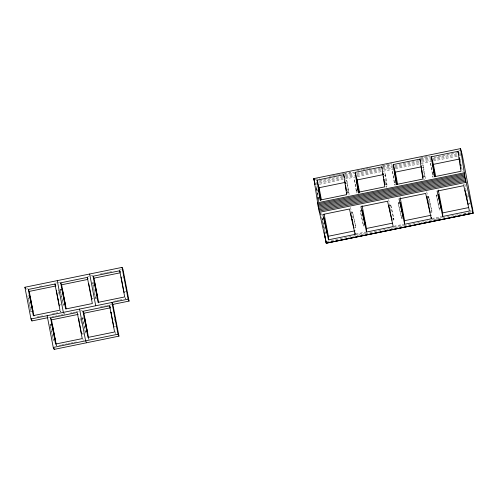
<?xml version="1.0" encoding="UTF-8"?>
<svg xmlns="http://www.w3.org/2000/svg" width="498" height="498" viewBox="0 0 498 498"><rect width="100%" height="100%" fill="white"/><g stroke="black" fill="none" stroke-linecap="round" stroke-linejoin="round"><path stroke-width="0.37" stroke-dasharray="2.49 1.87" d="M314.948 179.361L319.504 178.427M329.383 176.41L331.662 175.943M332.427 175.788L334.706 175.321M335.465 175.165L337.744 174.698M338.503 174.543L340.788 174.082M341.547 173.927L343.825 173.46M344.585 173.304L350.667 172.059M356.742 170.82L362.065 169.731M362.824 169.575L365.102 169.108M365.862 168.953L368.147 168.486M368.906 168.33L371.184 167.863M381.823 165.691L391.702 163.674M420.58 157.766L428.18 156.216M344.025 174.119L353.904 172.103M382.781 166.195L391.901 164.334M420.019 158.588L430.658 156.409M458.776 150.664L460.295 150.352M345.002 174.748L354.122 172.881M382.999 166.979L392.119 165.118M420.997 159.211L430.876 157.194M319.399 180.923L344.473 175.794M345.232 175.638L355.877 173.466M356.636 173.31L393.874 165.697M394.634 165.541L420.474 160.263M421.233 160.107L459.99 152.183M315.844 182.691L318.122 182.224M318.882 182.069L344.722 176.79M345.481 176.634L353.841 174.923M356.885 174.306L394.123 166.693M394.883 166.537L420.723 161.252M421.482 161.103L432.121 158.924M432.88 158.769L458.72 153.49M459.48 153.334L461.758 152.867M315.34 183.924L342.699 178.334M345.743 177.711L356.381 175.539M357.141 175.383L380.702 170.565M383.74 169.943L394.379 167.77M395.138 167.614L420.978 162.336M421.738 162.18L432.376 160.001M433.136 159.846L458.975 154.567M459.735 154.411L462.02 153.944M318.645 184.453L315.608 185.069L316.043 187.366M319.405 184.297L356.643 176.684M357.408 176.529L394.646 168.915M395.406 168.76L432.644 161.153M433.403 160.997L460.762 155.401M345.506 180.774L346.776 180.519L347.442 182.996L349.166 194.382L347.262 194.774M396.8 184.646L394.895 185.032L394.229 182.554L392.505 171.169L394.41 170.777M421.071 165.33L422.983 164.938L423.649 167.421L425.367 178.807L423.462 179.193M430.602 163.381L432.992 177.251L430.602 163.381L432.507 162.995M346.172 183.258L347.442 182.996M384.269 175.47L385.539 175.209L387.257 186.594L385.987 186.856M421.744 167.807L423.649 167.421M459.835 160.02L461.104 159.765M347.224 192.166L348.494 191.904L349.166 194.382M356.12 190.348L356.786 192.826L354.395 178.956L356.12 190.348L358.025 189.956M385.321 184.378L386.591 184.117L387.257 186.594M394.229 182.554L396.134 182.168M422.796 176.715L424.701 176.329L425.367 178.807M432.32 174.767L434.225 174.381M351.264 212.241L352.534 211.98L355.771 226.466L355.796 227.636L354.526 227.897M403.436 217.9L401.531 218.286L398.294 203.8L398.269 202.63L400.174 202.244M427.471 196.66L428.741 196.405L431.971 210.891L432.003 212.061L430.733 212.322M325.325 233.867L322.094 219.375L323.364 219.12M388.751 205.749L390.656 205.363L390.631 204.192L393.862 218.684L393.893 219.848L391.988 220.241M398.294 203.8L400.199 203.408M427.496 197.831L428.766 197.569L428.741 196.405M436.391 196.013L436.36 194.849L439.622 210.505L436.391 196.013L438.296 195.627M25.846 289.182L28.106 288.722M39.398 286.412L41.658 285.952M55.21 283.181L56.716 282.876M58.222 282.565L59.729 282.26M87.592 276.564L89.098 276.259M90.599 275.948L92.858 275.487M100.391 273.95L102.65 273.483M103.403 273.334L105.663 272.873M106.416 272.717L108.67 272.257M109.423 272.101L111.683 271.64M119.215 270.103L121.475 269.636M391.957 219.07L393.862 218.684M401.531 218.286L401.5 217.122L403.405 216.73M430.702 211.152L431.971 210.891M468.164 203.495L470.068 203.103M29.656 295.663L27.751 296.049L30.982 311.748L32.887 311.356M65.263 304.739L63.358 305.131L62.991 304.371L60.127 289.431L62.032 289.045M97.639 298.121L95.734 298.507L95.367 297.754L92.504 282.814L94.415 282.422M60.127 289.431L60.501 290.191L62.406 289.799M92.504 282.814L92.877 283.574L94.782 283.181M355.777 234.016L365.656 231.993M393.775 226.248L403.654 224.231M431.772 218.479L441.658 216.462M469.776 210.716L471.295 210.405M355.13 235.012L365.769 232.84M393.887 227.094L403.766 225.071M431.891 219.325L441.77 217.309M469.888 211.557L471.413 211.245M327.093 241.493L471.5 211.974M436.59 219.718L438.875 219.257M463.955 214.128L466.234 213.661M59.181 305.15L61.086 304.757M91.557 298.532L93.462 298.14M95.367 297.754L96.637 297.493M123.934 291.915L125.838 291.523M37.294 316.927L39.579 316.46M40.344 316.305L42.629 315.838M52.533 313.815L54.817 313.348M55.577 313.192L57.861 312.725M113.476 301.358L115.76 300.892M116.526 300.736L118.81 300.269M119.57 300.113L121.854 299.647M48.493 317.556L51.126 317.014M51.879 316.859L54.139 316.398M54.892 316.242L57.152 315.782M57.905 315.632L60.165 315.166M60.918 315.016L63.178 314.555M69.95 313.167L72.21 312.707M72.963 312.551L75.223 312.09M75.976 311.935L82.375 310.628M100.447 306.936L102.706 306.475M103.46 306.32L105.719 305.859M106.472 305.704L108.732 305.243M109.485 305.087L111.739 304.627M55.154 339.804L53.249 340.19L52.881 339.437L50.018 324.497L51.923 324.105M82.4 317.88L85.625 333.573L82.4 317.88L84.305 317.487M50.018 324.497L50.391 325.25L52.296 324.864M82.768 318.633L84.672 318.247M81.448 333.598L83.353 333.206M113.824 326.981L115.729 326.588M82.45 334.22L83.72 333.965M58.801 345.531L61.086 345.064M61.852 344.909L64.136 344.442M64.896 344.286L67.18 343.819M67.946 343.664L70.23 343.197M70.99 343.041L73.274 342.574M74.04 342.419L76.325 341.952M125.035 297.574L125.664 298.868L125.378 297.374M88.264 338.086L88.893 339.381L88.607 337.887M63.676 313.03L64.304 314.319L64.012 312.812M60.277 310.808L60.912 312.103L60.625 310.609M55.888 344.709L56.517 345.998L56.23 344.504M30.982 311.748L28.037 297.543M392.505 171.169L394.895 185.032M385.539 175.209L384.867 172.731L386.591 184.117M358.143 192.29L358.523 193.691M467.995 194.855L468.481 197.027M469.77 202.823L470.093 204.273M428.766 197.569L432.003 212.061M398.269 202.63L401.5 217.122M390.656 205.363L393.893 219.848M355.796 227.636L352.534 211.98M325.294 232.697L322.063 218.211L322.094 219.375M460.333 160.431L461.497 166.494M461.64 167.253L462.511 171.804M464.833 183.936L466.433 192.278M466.576 193.031L467.012 195.309M467.161 196.069L467.597 198.341M422.678 170.49L424.421 179.591M426.742 191.724L428.193 199.306M428.342 200.059L428.778 202.337M428.921 203.097L429.357 205.369M399.938 196.411L400.224 197.93M384.711 179.037L385.147 181.316M385.29 182.069L386.311 187.379M388.633 199.511L390.227 207.853M390.376 208.612L391.098 212.403M346.764 187.584L347.199 189.856M347.343 190.616L348.214 195.166M350.536 207.299L352.572 217.912M316.218 188.487L316.653 190.765M316.796 191.525L318.826 201.877M320.874 212.571L324.21 230.281M317.481 197.127L317.917 199.399M318.06 200.152L318.346 201.665M320.519 213.007L321.098 216.032M317.494 197.575L317.929 199.854M320.544 213.518L320.837 215.036M122.981 276.583L123.267 278.077M114.303 319.118L114.59 320.612M115.125 331.687L115.555 333.934M92.877 283.574L95.734 298.507M80.495 318.266L80.925 320.507M81.068 321.254L81.491 323.495M82.749 338.31L83.178 340.551M60.501 290.191L63.358 305.131M58.222 289.824L58.509 291.318M58.652 292.065L59.081 294.306M50.391 325.25L53.249 340.19M422.983 164.938L424.701 176.329M346.776 180.519L348.494 191.904M463.725 184.117L463.769 185.648M316.971 189.221L316.305 186.744L318.695 200.613L316.971 189.221M363.391 224.909L360.154 210.424L363.422 226.08L363.391 224.909"/><path stroke-width="0.75" d="M460.532 148.616L465.014 177.394L473.056 213.231L472.814 210.094L462.281 155.09L460.532 148.616L313.858 178.595L318.34 207.373L326.308 243.248L326.333 241.648M343.701 174.698L346.714 194.631L320.052 200.078L317.039 180.145L343.701 174.698L344.448 177.45M381.798 166.911L384.811 186.843L358.143 192.29L355.13 172.358L381.798 166.911L382.165 168.287M419.907 159.123L422.92 179.056L396.259 184.503L393.246 164.57L419.907 159.123L420.648 161.875M457.998 151.336L461.011 171.268L434.349 176.715L431.336 156.783L457.998 151.336L458.926 154.778M317.039 180.145L319.087 187.727L344.983 182.43M355.13 172.358L357.178 179.94L383.08 174.642M393.246 164.57L395.288 172.146L421.19 166.855M431.336 156.783L433.378 164.365L459.281 159.067M317.519 202.798L464.192 172.818M317.699 203.875L464.373 173.889M317.898 205.002L464.572 175.016M318.11 206.172L464.783 176.192M318.34 207.373L465.014 177.394M318.577 208.606L465.25 178.626M318.826 209.851L465.499 179.865M319.081 211.096L465.755 181.11M319.343 212.329L466.016 182.349M47.74 317.705L31.928 320.942L30.982 319L24.9 287.246L122.035 267.389L122.981 269.331L129.057 301.085L112.492 304.471M54.954 284.016L59.965 310.167L33.304 315.614L28.293 289.463L54.954 284.016L55.589 285.304M87.337 277.398L92.342 303.543L65.68 308.997L60.675 282.845L87.337 277.398L87.965 278.687M119.713 270.775L124.718 296.926L98.056 302.379L93.051 276.228L119.713 270.775L120.342 272.07M28.293 289.463L29.239 291.405L55.901 285.952M60.675 282.845L61.615 284.788L87.517 279.49M93.051 276.228L93.998 278.164L119.894 272.873M355.093 232.946L355.13 234.371L328.468 239.824L328.375 236.251L355.037 230.804M366.559 232.037L360.901 206.676L387.562 201.229L393.221 226.59L366.559 232.037L366.472 228.47L392.368 223.172M431.299 217.371L431.33 218.796L404.669 224.249L404.581 220.676L431.243 215.229M442.766 216.462L437.101 191.101L463.769 185.648L469.427 211.009L442.766 216.462L442.672 212.889L468.574 207.598M326.408 243.036L419.895 223.926M421.414 223.614L473.094 213.051M472.888 213.144L326.215 243.124L324.179 232.498M473.056 213.231L326.308 243.248L324.715 234.931M30.982 319L128.117 299.149L129.057 301.085M50.566 317.911L77.227 312.458L82.232 338.609L55.571 344.062L50.566 317.911L51.512 319.847L56.23 344.504M109.604 305.84L114.608 331.992L87.947 337.445L82.942 311.294L109.604 305.84L110.232 307.135M51.512 319.847L78.174 314.4M82.942 311.294L83.888 313.23L110.55 307.783M53.249 347.448L118.007 334.208L118.954 336.15L54.195 349.384L53.249 347.448L47.167 315.695M123.934 291.915L124.301 292.668M111.334 312.794L110.967 312.041L113.824 326.981M78.958 319.411L78.591 318.658L81.448 333.598M86.571 342.767L85.625 340.831L79.549 309.071M59.181 305.15L59.548 305.909M24.9 287.246L25.529 288.541M314.381 180.176L313.858 178.595L315.022 184.671M422.796 176.715L423.132 177.954M346.589 192.29L346.925 193.529M464.958 190.174L468.188 204.666M430.098 212.447L426.836 196.791M431.33 218.796L425.672 193.436L399.01 198.889L404.669 224.249M388.751 205.749L391.988 220.241M352.248 219.612L352.895 222.513M350.66 213.536L353.891 228.028M355.13 234.371L349.471 209.011L322.81 214.464L328.468 239.824M433.378 164.365L435.706 176.491M438.321 190.143L442.672 212.889M395.288 172.146L397.609 184.279M400.367 198.69L404.581 220.676M357.178 179.94L359.643 192.826M362.114 205.718L366.472 228.47M319.087 187.727L321.409 199.854M324.167 214.264L328.375 236.251M314.008 178.987L314.443 181.253M314.736 182.766L315.022 184.279M122.035 267.389L128.117 299.149M121.076 276.975L123.79 291.168M118.954 336.15L112.872 304.396L111.926 302.454L118.007 334.208M93.998 278.164L98.716 302.821M89.659 274.012L95.734 305.766M91.638 297.798L91.925 299.286L88.694 283.592M83.888 313.23L88.463 337.14M61.615 284.788L66.197 308.692M57.276 280.629L63.358 312.383M58.26 299.186L58.546 300.68M56.318 290.209L59.038 304.403M53.909 347.872L54.195 349.384M29.239 291.405L33.964 316.056M31.492 318.67L31.928 320.942M459.168 157.542L459.399 159.061M459.629 160.58L459.853 162.099M460.084 163.618L460.432 165.896M460.656 167.409L460.887 168.928M421.302 166.849L421.532 168.368M421.762 169.886L422.565 175.196M382.962 173.117L383.192 174.636M383.423 176.155L383.653 177.674M383.883 179.193L384.686 184.509M344.983 181.664L345.332 183.943M345.562 185.461L346.365 190.771M94.782 283.181L94.415 282.422L97.639 298.121L94.782 283.181M84.672 318.247L84.305 317.487L87.536 333.187L84.672 318.247M62.406 289.799L62.032 289.045L65.263 304.739L62.406 289.799M52.296 324.864L51.923 324.105L55.154 339.804L52.296 324.864M30.023 296.416L29.656 295.663L32.887 311.356L30.023 296.416M433.173 165.473L432.507 162.995L434.897 176.858L433.173 165.473M395.082 173.26L394.41 170.777L396.8 184.646L395.082 173.26M356.973 181.048L356.3 178.57L358.691 192.433L356.973 181.048M318.876 188.835L318.21 186.358L320.6 200.221L318.876 188.835M441.496 208.942L438.265 194.457L441.527 210.112L441.496 208.942M403.405 216.73L400.174 202.244L403.436 217.9L403.405 216.73M365.295 224.523L362.058 210.031L365.327 225.687L365.295 224.523M327.198 232.305L323.968 217.819L327.23 233.475L327.198 232.305"/></g></svg>
